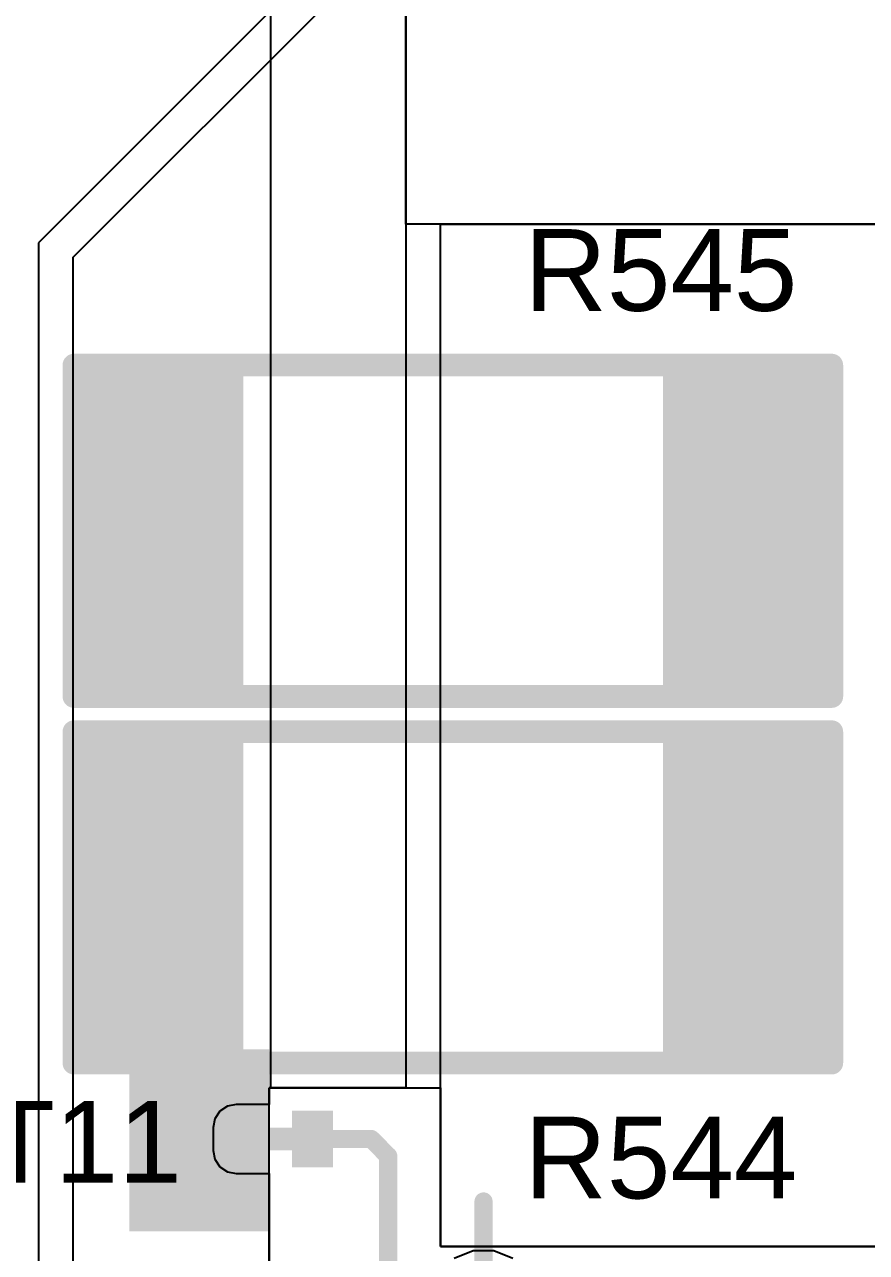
# Model space of a CAD drawing. Header units: inches. Extents: x 0 to 5379, y 0 to 5429.
# Drawn here: x 6.02 to 15.43, y 191.57 to 205.31 of the extents above; entities that cross this region are included whole.
import ezdxf

# ---------------------------------------------------------------- set-up
doc = ezdxf.new("R2010")
doc.units = ezdxf.units.IN
for name, color, linetype in [('SIG 01', 90, 'Continuous'), ('Top Layer', 1, 'Continuous'), ('Top Overlay', 2, 'Continuous'), ('Top Paste', 8, 'Continuous'), ('Top Solder', 216, 'Continuous')]:
    doc.layers.add(name, color=color, linetype=linetype)
doc.styles.add('Arial', font='', dxfattribs={"height": 0.2})
doc.styles.get('Arial').set_extended_font_data('Arial')

# ---------------------------------------------------------------- blocks, each defined once
blk = doc.blocks.new('RES_2512_235')
at = {"layer": 'Top Layer'}
for points in [[(-4.05, 1.7), (-2.45, 1.7), (-2.45, -1.7), (-4.05, -1.7)], [(2.45, 1.7), (4.05, 1.7), (4.05, -1.7), (2.45, -1.7)]]:
    blk.add_hatch(color=1, dxfattribs=at).paths.add_polyline_path(points)
at = {"layer": 'Top Paste'}
for points in [[(-4.05, 1.7), (-2.45, 1.7), (-2.45, -1.7), (-4.05, -1.7)], [(2.45, 1.7), (4.05, 1.7), (4.05, -1.7), (2.45, -1.7)]]:
    blk.add_hatch(color=8, dxfattribs=at).paths.add_polyline_path(points)
at = {"layer": 'Top Solder'}
for points in [[(-4.152, 1.802), (-2.348, 1.802), (-2.348, -1.802), (-4.152, -1.802)], [(2.348, 1.802), (4.152, 1.802), (4.152, -1.802), (2.348, -1.802)]]:
    blk.add_hatch(color=216, dxfattribs=at).paths.add_polyline_path(points)
at = {"layer": 'Top Overlay'}
for points in [[(-4.242, 1.854, 0.254, 0.254, 0), (4.237, 1.854, 0.254, 0.254, 0)], [(-4.242, -1.854, 0.254, 0.254, 0), (-4.242, 1.854, 0.254, 0.254, 0)], [(4.237, -1.854, 0.254, 0.254, 0), (4.237, 1.854, 0.254, 0.254, 0)], [(-4.242, -1.854, 0.254, 0.254, 0), (4.237, -1.854, 0.254, 0.254, 0)]]:
    blk.add_lwpolyline(points, format="xyseb", dxfattribs=at)
for points in [[(-4.305, 1.854, 0.127, 0.127, 1), (-4.178, 1.854, 0.127, 0.127, 1)], [(-4.305, 1.854, 0.127, 0.127, 1), (-4.178, 1.854, 0.127, 0.127, 1)], [(4.173, 1.854, 0.127, 0.127, 1), (4.3, 1.854, 0.127, 0.127, 1)], [(4.173, 1.854, 0.127, 0.127, 1), (4.3, 1.854, 0.127, 0.127, 1)], [(-4.305, -1.854, 0.127, 0.127, 1), (-4.178, -1.854, 0.127, 0.127, 1)], [(-4.305, -1.854, 0.127, 0.127, 1), (-4.178, -1.854, 0.127, 0.127, 1)], [(4.173, -1.854, 0.127, 0.127, 1), (4.3, -1.854, 0.127, 0.127, 1)], [(4.173, -1.854, 0.127, 0.127, 1), (4.3, -1.854, 0.127, 0.127, 1)]]:
    blk.add_lwpolyline(points, format="xyseb", close=True, dxfattribs=at)
blk = doc.blocks.new('RES_2512_236')
at = {"layer": 'Top Layer'}
for points in [[(-4.05, 1.7), (-2.45, 1.7), (-2.45, -1.7), (-4.05, -1.7)], [(2.45, 1.7), (4.05, 1.7), (4.05, -1.7), (2.45, -1.7)]]:
    blk.add_hatch(color=1, dxfattribs=at).paths.add_polyline_path(points)
at = {"layer": 'Top Paste'}
for points in [[(-4.05, 1.7), (-2.45, 1.7), (-2.45, -1.7), (-4.05, -1.7)], [(2.45, 1.7), (4.05, 1.7), (4.05, -1.7), (2.45, -1.7)]]:
    blk.add_hatch(color=8, dxfattribs=at).paths.add_polyline_path(points)
at = {"layer": 'Top Solder'}
for points in [[(-4.152, 1.802), (-2.348, 1.802), (-2.348, -1.802), (-4.152, -1.802)], [(2.348, 1.802), (4.152, 1.802), (4.152, -1.802), (2.348, -1.802)]]:
    blk.add_hatch(color=216, dxfattribs=at).paths.add_polyline_path(points)
at = {"layer": 'Top Overlay'}
for points in [[(-4.242, 1.854, 0.254, 0.254, 0), (4.237, 1.854, 0.254, 0.254, 0)], [(-4.242, -1.854, 0.254, 0.254, 0), (-4.242, 1.854, 0.254, 0.254, 0)], [(4.237, -1.854, 0.254, 0.254, 0), (4.237, 1.854, 0.254, 0.254, 0)], [(-4.242, -1.854, 0.254, 0.254, 0), (4.237, -1.854, 0.254, 0.254, 0)]]:
    blk.add_lwpolyline(points, format="xyseb", dxfattribs=at)
for points in [[(-4.305, 1.854, 0.127, 0.127, 1), (-4.178, 1.854, 0.127, 0.127, 1)], [(-4.305, 1.854, 0.127, 0.127, 1), (-4.178, 1.854, 0.127, 0.127, 1)], [(4.173, 1.854, 0.127, 0.127, 1), (4.3, 1.854, 0.127, 0.127, 1)], [(4.173, 1.854, 0.127, 0.127, 1), (4.3, 1.854, 0.127, 0.127, 1)], [(-4.305, -1.854, 0.127, 0.127, 1), (-4.178, -1.854, 0.127, 0.127, 1)], [(-4.305, -1.854, 0.127, 0.127, 1), (-4.178, -1.854, 0.127, 0.127, 1)], [(4.173, -1.854, 0.127, 0.127, 1), (4.3, -1.854, 0.127, 0.127, 1)], [(4.173, -1.854, 0.127, 0.127, 1), (4.3, -1.854, 0.127, 0.127, 1)]]:
    blk.add_lwpolyline(points, format="xyseb", close=True, dxfattribs=at)
blk = doc.blocks.new('N___T___P___770')
at = {"layer": 'Top Layer'}
for points in [[(-0.699, -0.318), (-0.699, 0.318), (-0.241, 0.318), (-0.241, -0.318)], [(0.241, -0.318), (0.241, 0.318), (0.699, 0.318), (0.699, -0.318)], [(-0.382, -0.127), (0.38, -0.127), (0.38, 0.127), (-0.382, 0.127)]]:
    blk.add_hatch(color=1, dxfattribs=at).paths.add_polyline_path(points)
at = {"layer": 'Top Paste'}
for points in [[(-0.699, -0.318), (-0.699, 0.318), (-0.241, 0.318), (-0.241, -0.318)], [(0.241, -0.318), (0.241, 0.318), (0.699, 0.318), (0.699, -0.318)]]:
    blk.add_hatch(color=8, dxfattribs=at).paths.add_polyline_path(points)

msp = doc.modelspace()

# ---------------------------------------------------------------- hatches: boundary and pattern name
at = {"layer": 'Top Layer'}
msp.add_hatch(color=1, dxfattribs=at).paths.add_polyline_path([(7.188, 191.81), (8.753, 191.81), (8.753, 193.845), (7.188, 193.845)])

# ---------------------------------------------------------------- linework, layer by layer
at = {"layer": 'SIG 01'}
for p, q in [((14.186, 210.884), (6.286, 202.984)), ((6.561, 202.709), (14.461, 210.609)), ((6.286, 202.984), (6.172, 202.87)), ((6.172, 202.87), (6.172, 202.709)), ((6.172, 202.709), (6.172, 188.472)), ((6.561, 188.472), (6.561, 202.709)), ((11.035, 191.591), (10.822, 191.503)), ((11.266, 191.591), (11.035, 191.591)), ((11.48, 191.503), (11.266, 191.591))]:
    msp.add_line(p, q, dxfattribs=at)
at = {"layer": 'Top Layer'}
for p, q in [((10.28, 203.077), (10.28, 208.227)), ((10.28, 208.015), (10.28, 203.077)), ((8.766, 207.221), (8.766, 193.413)), ((19.304, 203.077), (10.28, 203.077)), ((10.28, 203.077), (10.28, 193.413)), ((10.668, 191.64), (10.668, 203.077)), ((10.668, 203.077), (19.304, 203.077)), ((8.753, 185.979), (8.753, 193.413)), ((8.753, 193.413), (10.668, 193.413)), ((9.718, 193.413), (8.753, 193.413)), ((8.753, 193.413), (8.753, 193.228)), ((8.766, 193.413), (8.753, 193.413)), ((8.753, 193.413), (8.753, 193.228)), ((10.28, 193.413), (9.718, 193.413)), ((9.718, 193.413), (9.718, 193.413)), ((10.668, 193.413), (10.668, 191.64)), ((8.286, 193.208), (8.202, 193.152)), ((8.286, 193.208), (8.202, 193.152)), ((8.385, 193.228), (8.286, 193.208)), ((8.385, 193.228), (8.286, 193.208)), ((8.753, 193.228), (8.385, 193.228)), ((8.753, 193.228), (8.385, 193.228)), ((8.146, 193.068), (8.126, 192.969)), ((8.146, 193.068), (8.126, 192.969)), ((8.202, 193.152), (8.146, 193.068)), ((8.202, 193.152), (8.146, 193.068)), ((8.126, 192.969), (8.126, 192.715)), ((8.126, 192.969), (8.126, 192.715)), ((8.126, 192.715), (8.146, 192.616)), ((8.126, 192.715), (8.146, 192.616)), ((8.146, 192.616), (8.202, 192.532)), ((8.146, 192.616), (8.202, 192.532)), ((8.202, 192.532), (8.286, 192.475)), ((8.202, 192.532), (8.286, 192.475)), ((8.286, 192.475), (8.385, 192.456)), ((8.286, 192.475), (8.385, 192.456)), ((8.385, 192.456), (8.753, 192.456)), ((8.385, 192.456), (8.753, 192.456)), ((8.753, 192.456), (8.753, 192.27)), ((8.753, 192.456), (8.753, 192.27)), ((8.753, 192.27), (8.753, 185.979)), ((8.753, 192.27), (8.753, 185.979)), ((10.668, 191.64), (19.182, 191.64)), ((24.348, 191.64), (10.668, 191.64))]:
    msp.add_line(p, q, dxfattribs=at)
for points in [[(9.236, 192.842, 0.203, 0.203, 0), (9.894, 192.842, 0.203, 0.203, 0)], [(9.894, 192.842, 0.203, 0.203, 0), (10.084, 192.651, 0.203, 0.203, 0)], [(10.084, 190.975, 0.203, 0.203, 0), (10.084, 192.651, 0.203, 0.203, 0)], [(11.151, 191.01, 0.203, 0.203, 0), (11.151, 192.143, 0.203, 0.203, 0)]]:
    msp.add_lwpolyline(points, format="xyseb", dxfattribs=at)
for points in [[(9.185, 192.842, 0.102, 0.102, 1), (9.286, 192.842, 0.102, 0.102, 1)], [(9.843, 192.842, 0.102, 0.102, 1), (9.944, 192.842, 0.102, 0.102, 1)], [(9.843, 192.842, 0.102, 0.102, 1), (9.944, 192.842, 0.102, 0.102, 1)], [(10.033, 192.651, 0.102, 0.102, 1), (10.135, 192.651, 0.102, 0.102, 1)], [(10.033, 192.651, 0.102, 0.102, 1), (10.135, 192.651, 0.102, 0.102, 1)], [(11.1, 192.143, 0.102, 0.102, 1), (11.201, 192.143, 0.102, 0.102, 1)]]:
    msp.add_lwpolyline(points, format="xyseb", close=True, dxfattribs=at)

# ---------------------------------------------------------------- block references
for name, p in [('RES_2512_235', (10.81, 199.647)), ('RES_2512_236', (10.81, 195.545))]:
    msp.add_blockref(name, p)
at = {"rotation": 180}
msp.add_blockref('N___T___P___770', (8.766, 192.842), dxfattribs=at)

# ---------------------------------------------------------------- texts
at = {"layer": 'Top Overlay', "style": 'Arial'}
for s, p in [('R545', (11.608, 202.108)), ('NT11', (4.652, 192.354)), ('R544', (11.608, 192.177))]:
    msp.add_text(s, height=0.9144, dxfattribs=at).set_placement(p)

doc.saveas('drawing.dxf')
